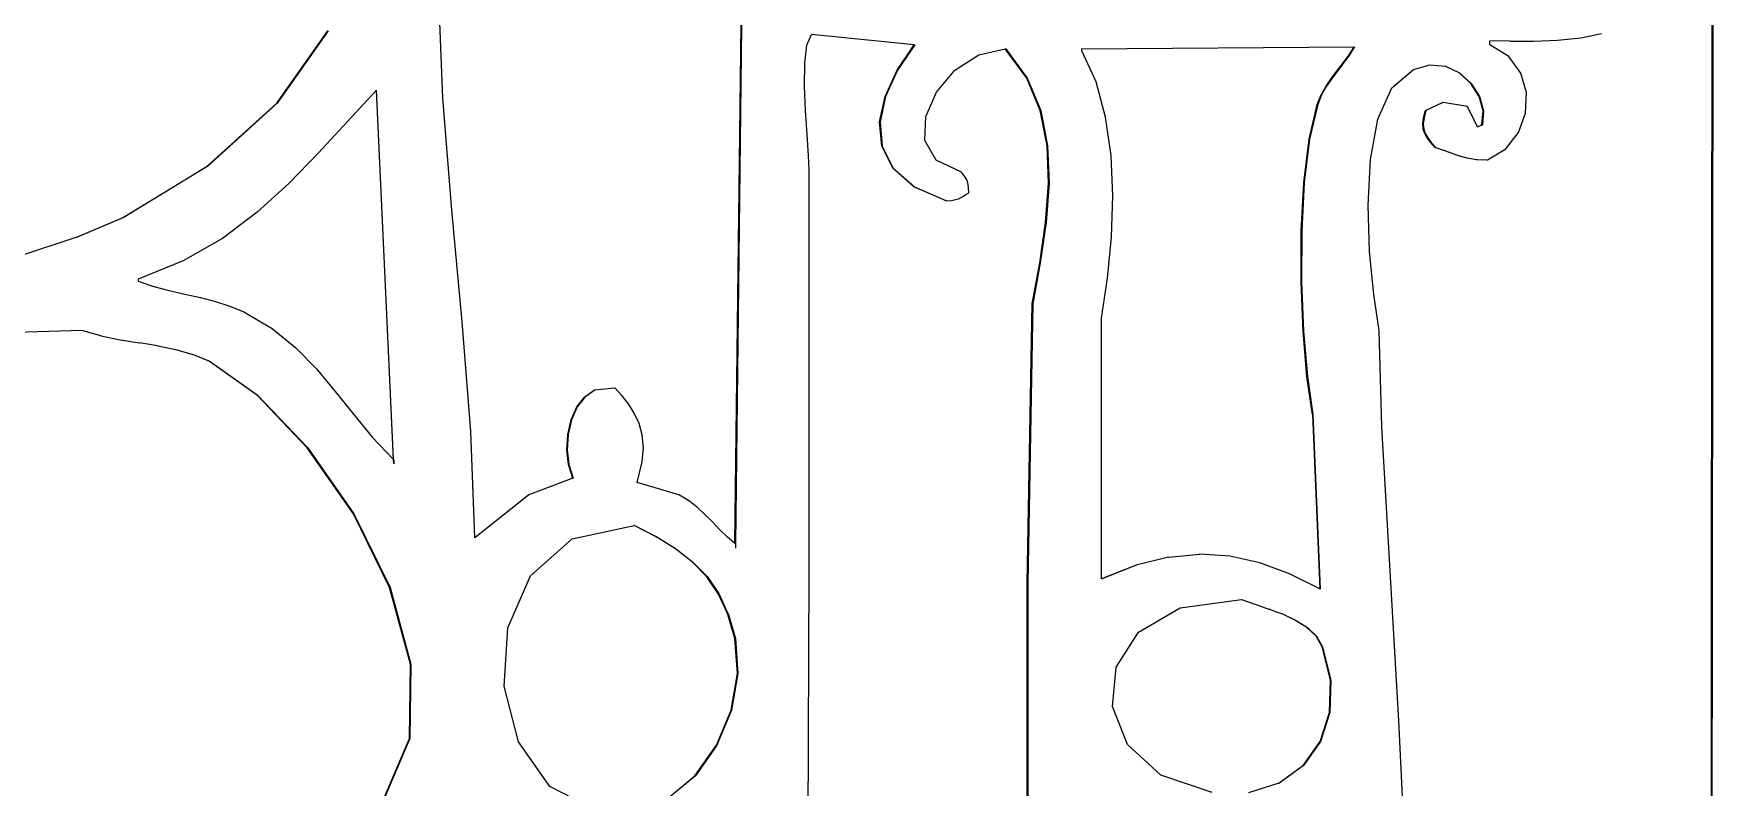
# Model space of a CAD drawing. Header units: inches. Extents: x -343 to 13887, y -13069 to -746.
# Drawn here: x 3413.24 to 3430.19, y -9217.56 to -9209.95 of the extents above; entities that cross this region are included whole.
import ezdxf

# ---------------------------------------------------------------- set-up
doc = ezdxf.new("R2010")
doc.units = ezdxf.units.IN
doc.header["$LTSCALE"] = 17
doc.header["$MEASUREMENT"] = 0
doc.layers.add('OUTLINE', color=1, linetype='Continuous', lineweight=25)

# ---------------------------------------------------------------- blocks, each defined once
blk = doc.blocks.new('fddd')
for p, q in [((-466.319, -3278.755), (-466.306, -3265.055)), ((-466.301, -3265.055), (-466.314, -3278.755)), ((-476.175, -3278.064), (-476.076, -3269.816)), ((-476.071, -3269.814), (-476.17, -3278.068)), ((-479.121, -3273.563), (-479.166, -3272.429)), ((-480.798, -3273.618), (-480.283, -3272.887)), ((-480.278, -3272.887), (-480.793, -3273.618)), ((-475.469, -3273.213), (-475.448, -3273.032)), ((-475.448, -3273.032), (-475.401, -3272.925)), ((-474.365, -3273.029), (-475.401, -3272.925)), ((-474.538, -3273.286), (-474.365, -3273.029)), ((-474.36, -3273.029), (-474.534, -3273.286)), ((-474.365, -3273.029), (-474.36, -3273.029)), ((-468.557, -3273.029), (-468.557, -3272.987)), ((-468.356, -3272.992), (-468.557, -3272.987)), ((-468.366, -3273.146), (-468.557, -3273.029)), ((-468.356, -3272.992), (-468.351, -3272.992)), ((-468.351, -3272.992), (-468.117, -3272.991)), ((-468.117, -3272.991), (-467.873, -3272.981)), ((-467.873, -3272.981), (-467.639, -3272.957)), ((-467.639, -3272.957), (-467.431, -3272.915)), ((-473.955, -3273.286), (-473.715, -3273.129)), ((-473.715, -3273.129), (-473.447, -3273.071)), ((-473.447, -3273.071), (-473.442, -3273.07)), ((-473.23, -3273.364), (-473.447, -3273.071)), ((-473.442, -3273.07), (-473.225, -3273.364)), ((-472.674, -3273.07), (-469.926, -3273.05)), ((-472.674, -3273.091), (-472.674, -3273.07)), ((-472.53, -3273.404), (-472.674, -3273.091)), ((-470.094, -3273.285), (-470.034, -3273.208)), ((-470.029, -3273.208), (-470.089, -3273.285)), ((-470.034, -3273.208), (-469.977, -3273.13)), ((-470.034, -3273.208), (-470.029, -3273.208)), ((-469.972, -3273.13), (-470.029, -3273.208)), ((-469.977, -3273.13), (-469.926, -3273.05)), ((-469.977, -3273.13), (-469.972, -3273.13)), ((-469.921, -3273.05), (-469.972, -3273.13)), ((-469.926, -3273.05), (-469.921, -3273.05)), ((-468.244, -3273.314), (-468.366, -3273.146)), ((-475.472, -3273.442), (-475.469, -3273.213)), ((-474.659, -3273.549), (-474.538, -3273.286)), ((-474.534, -3273.286), (-474.654, -3273.549)), ((-474.538, -3273.286), (-474.534, -3273.286)), ((-474.14, -3273.506), (-473.955, -3273.286)), ((-473.23, -3273.364), (-473.225, -3273.364)), ((-473.093, -3273.692), (-473.23, -3273.364)), ((-473.225, -3273.364), (-473.088, -3273.692)), ((-470.209, -3273.447), (-470.153, -3273.364)), ((-470.149, -3273.364), (-470.205, -3273.447)), ((-470.153, -3273.364), (-470.094, -3273.285)), ((-470.153, -3273.364), (-470.149, -3273.364)), ((-470.089, -3273.285), (-470.149, -3273.364)), ((-470.094, -3273.285), (-470.089, -3273.285)), ((-469.545, -3273.463), (-469.326, -3273.278)), ((-469.326, -3273.278), (-469.162, -3273.23)), ((-469.162, -3273.23), (-469.009, -3273.245)), ((-469.009, -3273.245), (-469.004, -3273.245)), ((-468.866, -3273.313), (-469.009, -3273.245)), ((-469.004, -3273.245), (-468.862, -3273.313)), ((-468.866, -3273.313), (-468.862, -3273.313)), ((-468.749, -3273.418), (-468.866, -3273.313)), ((-468.862, -3273.313), (-468.744, -3273.418)), ((-468.188, -3273.511), (-468.244, -3273.314)), ((-479.795, -3273.49), (-480.085, -3273.803)), ((-479.79, -3273.485), (-479.795, -3273.49)), ((-479.795, -3273.49), (-479.624, -3277.211)), ((-479.619, -3277.216), (-479.79, -3273.485)), ((-475.462, -3273.691), (-475.472, -3273.442)), ((-474.249, -3273.754), (-474.14, -3273.506)), ((-472.434, -3273.76), (-472.53, -3273.404)), ((-470.298, -3273.63), (-470.259, -3273.535)), ((-470.254, -3273.535), (-470.293, -3273.63)), ((-470.259, -3273.535), (-470.209, -3273.447)), ((-470.259, -3273.535), (-470.254, -3273.535)), ((-470.205, -3273.447), (-470.254, -3273.535)), ((-470.209, -3273.447), (-470.205, -3273.447)), ((-469.686, -3273.78), (-469.545, -3273.463)), ((-468.749, -3273.418), (-468.744, -3273.418)), ((-468.665, -3273.549), (-468.749, -3273.418)), ((-468.744, -3273.418), (-468.661, -3273.549)), ((-468.197, -3273.718), (-468.188, -3273.511)), ((-481.5, -3274.254), (-480.798, -3273.618)), ((-480.793, -3273.618), (-481.495, -3274.254)), ((-480.798, -3273.618), (-480.793, -3273.618)), ((-479.03, -3274.699), (-479.121, -3273.563)), ((-475.446, -3273.935), (-475.462, -3273.691)), ((-474.715, -3273.807), (-474.659, -3273.549)), ((-474.654, -3273.549), (-474.71, -3273.807)), ((-474.659, -3273.549), (-474.654, -3273.549)), ((-473.093, -3273.692), (-473.088, -3273.692)), ((-473.024, -3274.048), (-473.093, -3273.692)), ((-473.088, -3273.692), (-473.019, -3274.048)), ((-470.381, -3273.983), (-470.298, -3273.63)), ((-470.293, -3273.63), (-470.377, -3273.983)), ((-470.298, -3273.63), (-470.293, -3273.63)), ((-469.226, -3273.766), (-469.207, -3273.693)), ((-469.202, -3273.693), (-469.221, -3273.766)), ((-469.207, -3273.693), (-469.033, -3273.61)), ((-469.207, -3273.693), (-469.202, -3273.693)), ((-469.03, -3273.61), (-469.202, -3273.693)), ((-469.033, -3273.61), (-469.03, -3273.61)), ((-469.028, -3273.61), (-469.03, -3273.61)), ((-468.781, -3273.651), (-469.028, -3273.61)), ((-468.682, -3273.857), (-468.781, -3273.651)), ((-468.665, -3273.549), (-468.661, -3273.549)), ((-468.625, -3273.694), (-468.665, -3273.549)), ((-468.661, -3273.549), (-468.62, -3273.694)), ((-468.637, -3273.838), (-468.625, -3273.694)), ((-468.62, -3273.694), (-468.632, -3273.838)), ((-468.625, -3273.694), (-468.62, -3273.694)), ((-480.085, -3273.803), (-480.376, -3274.12)), ((-474.715, -3273.807), (-474.71, -3273.807)), ((-474.693, -3274.052), (-474.715, -3273.807)), ((-474.71, -3273.807), (-474.688, -3274.052)), ((-474.257, -3273.994), (-474.249, -3273.754)), ((-472.379, -3274.147), (-472.434, -3273.76)), ((-469.761, -3274.188), (-469.686, -3273.78)), ((-469.233, -3273.827), (-469.226, -3273.766)), ((-469.233, -3273.827), (-469.228, -3273.827)), ((-469.229, -3273.879), (-469.233, -3273.827)), ((-469.229, -3273.879), (-469.224, -3273.879)), ((-469.214, -3273.925), (-469.229, -3273.879)), ((-469.221, -3273.766), (-469.228, -3273.827)), ((-469.228, -3273.827), (-469.224, -3273.879)), ((-469.226, -3273.766), (-469.221, -3273.766)), ((-469.224, -3273.879), (-469.209, -3273.925)), ((-468.682, -3273.857), (-468.637, -3273.838)), ((-468.681, -3273.858), (-468.682, -3273.857)), ((-468.632, -3273.838), (-468.681, -3273.858)), ((-468.637, -3273.838), (-468.632, -3273.838)), ((-468.267, -3273.914), (-468.197, -3273.718)), ((-475.432, -3274.145), (-475.446, -3273.935)), ((-474.693, -3274.052), (-474.688, -3274.052)), ((-474.582, -3274.273), (-474.693, -3274.052)), ((-474.688, -3274.052), (-474.577, -3274.273)), ((-474.145, -3274.193), (-474.257, -3273.994)), ((-473.024, -3274.048), (-473.019, -3274.048)), ((-473.01, -3274.427), (-473.024, -3274.048)), ((-473.019, -3274.048), (-473.005, -3274.427)), ((-470.434, -3274.419), (-470.381, -3273.983)), ((-470.377, -3273.983), (-470.43, -3274.419)), ((-470.381, -3273.983), (-470.377, -3273.983)), ((-469.214, -3273.925), (-469.209, -3273.925)), ((-469.189, -3273.969), (-469.214, -3273.925)), ((-469.209, -3273.925), (-469.184, -3273.969)), ((-469.189, -3273.969), (-469.184, -3273.969)), ((-469.153, -3274.015), (-469.189, -3273.969)), ((-469.184, -3273.969), (-469.148, -3274.015)), ((-469.153, -3274.015), (-469.148, -3274.015)), ((-469.108, -3274.066), (-469.153, -3274.015)), ((-469.148, -3274.015), (-469.103, -3274.066)), ((-468.396, -3274.079), (-468.267, -3273.914)), ((-480.376, -3274.12), (-480.675, -3274.429)), ((-475.426, -3274.294), (-475.432, -3274.145)), ((-473.889, -3274.315), (-474.145, -3274.193)), ((-472.362, -3274.554), (-472.379, -3274.147)), ((-469.785, -3274.647), (-469.761, -3274.188)), ((-469.108, -3274.066), (-469.103, -3274.066)), ((-469.103, -3274.066), (-469.033, -3274.089)), ((-469.033, -3274.089), (-469.029, -3274.089)), ((-469.029, -3274.089), (-468.969, -3274.113)), ((-468.969, -3274.113), (-468.964, -3274.113)), ((-468.964, -3274.113), (-468.907, -3274.135)), ((-468.907, -3274.135), (-468.903, -3274.135)), ((-468.903, -3274.135), (-468.844, -3274.156)), ((-468.844, -3274.156), (-468.839, -3274.156)), ((-468.839, -3274.156), (-468.774, -3274.173)), ((-468.774, -3274.173), (-468.769, -3274.173)), ((-468.769, -3274.173), (-468.69, -3274.185)), ((-468.69, -3274.185), (-468.685, -3274.185)), ((-468.685, -3274.185), (-468.587, -3274.19)), ((-468.587, -3274.19), (-468.582, -3274.19)), ((-468.582, -3274.19), (-468.396, -3274.079)), ((-482.349, -3274.771), (-481.5, -3274.254)), ((-481.495, -3274.254), (-482.345, -3274.771)), ((-481.5, -3274.254), (-481.495, -3274.254)), ((-475.426, -3278.338), (-475.426, -3274.294)), ((-474.582, -3274.273), (-474.577, -3274.273)), ((-474.369, -3274.461), (-474.582, -3274.273)), ((-474.577, -3274.273), (-474.364, -3274.461)), ((-473.869, -3274.341), (-473.889, -3274.315)), ((-473.852, -3274.364), (-473.869, -3274.341)), ((-473.839, -3274.386), (-473.852, -3274.364)), ((-473.829, -3274.41), (-473.839, -3274.386)), ((-480.675, -3274.429), (-480.995, -3274.719)), ((-474.369, -3274.461), (-474.364, -3274.461)), ((-474.042, -3274.605), (-474.369, -3274.461)), ((-474.364, -3274.461), (-474.039, -3274.605)), ((-473.893, -3274.571), (-473.868, -3274.558)), ((-473.868, -3274.558), (-473.843, -3274.541)), ((-473.843, -3274.541), (-473.814, -3274.522)), ((-473.822, -3274.439), (-473.829, -3274.41)), ((-473.817, -3274.475), (-473.822, -3274.439)), ((-473.814, -3274.522), (-473.817, -3274.475)), ((-473.039, -3274.823), (-473.01, -3274.427)), ((-473.005, -3274.427), (-473.034, -3274.823)), ((-473.01, -3274.427), (-473.005, -3274.427)), ((-472.375, -3274.971), (-472.362, -3274.554)), ((-470.46, -3274.909), (-470.434, -3274.419)), ((-470.43, -3274.419), (-470.455, -3274.909)), ((-470.434, -3274.419), (-470.43, -3274.419)), ((-480.995, -3274.719), (-481.347, -3274.983)), ((-478.926, -3275.826), (-479.03, -3274.699)), ((-474.039, -3274.605), (-474.042, -3274.605)), ((-474.039, -3274.605), (-474.038, -3274.605)), ((-474.038, -3274.605), (-473.988, -3274.599)), ((-473.988, -3274.599), (-473.95, -3274.591)), ((-473.95, -3274.591), (-473.919, -3274.582)), ((-473.919, -3274.582), (-473.893, -3274.571)), ((-469.77, -3275.114), (-469.785, -3274.647)), ((-482.817, -3274.97), (-482.349, -3274.771)), ((-482.345, -3274.771), (-482.812, -3274.97)), ((-482.349, -3274.771), (-482.345, -3274.771)), ((-473.098, -3275.23), (-473.039, -3274.823)), ((-473.034, -3274.823), (-473.093, -3275.23)), ((-473.039, -3274.823), (-473.034, -3274.823)), ((-482.817, -3274.97), (-483.404, -3275.167)), ((-482.817, -3274.97), (-482.812, -3274.97)), ((-481.347, -3274.983), (-481.744, -3275.21)), ((-472.415, -3275.385), (-472.375, -3274.971)), ((-470.461, -3275.42), (-470.46, -3274.909)), ((-470.46, -3274.909), (-470.455, -3274.909)), ((-470.455, -3274.909), (-470.457, -3275.42)), ((-481.744, -3275.21), (-482.196, -3275.393)), ((-473.174, -3275.642), (-473.098, -3275.23)), ((-473.093, -3275.23), (-473.17, -3275.642)), ((-473.098, -3275.23), (-473.093, -3275.23)), ((-469.728, -3275.55), (-469.77, -3275.114)), ((-482.196, -3275.393), (-482.196, -3275.414)), ((-472.475, -3275.787), (-472.415, -3275.385)), ((-482.196, -3275.414), (-482.04, -3275.467)), ((-482.04, -3275.467), (-481.882, -3275.51)), ((-481.882, -3275.51), (-481.724, -3275.546)), ((-481.724, -3275.546), (-481.569, -3275.581)), ((-481.569, -3275.581), (-481.417, -3275.619)), ((-470.461, -3275.42), (-470.457, -3275.42)), ((-470.441, -3275.921), (-470.461, -3275.42)), ((-470.457, -3275.42), (-470.436, -3275.921)), ((-469.673, -3275.912), (-469.728, -3275.55)), ((-481.417, -3275.619), (-481.27, -3275.666)), ((-481.27, -3275.666), (-481.13, -3275.725)), ((-481.13, -3275.725), (-480.844, -3275.894)), ((-473.224, -3278.462), (-473.174, -3275.642)), ((-473.17, -3275.642), (-473.219, -3278.462)), ((-473.174, -3275.642), (-473.17, -3275.642)), ((-482.766, -3275.912), (-483.542, -3275.937)), ((-482.573, -3275.967), (-482.766, -3275.912)), ((-480.844, -3275.894), (-480.605, -3276.088)), ((-478.838, -3276.932), (-478.926, -3275.826)), ((-472.475, -3278.419), (-472.475, -3275.787)), ((-470.441, -3275.921), (-470.436, -3275.921)), ((-470.402, -3276.378), (-470.441, -3275.921)), ((-470.436, -3275.921), (-470.397, -3276.378)), ((-469.648, -3276.886), (-469.673, -3275.912)), ((-482.573, -3275.967), (-482.569, -3275.967)), ((-482.569, -3275.967), (-482.378, -3276.007)), ((-482.378, -3276.007), (-482.374, -3276.007)), ((-482.374, -3276.007), (-482.187, -3276.039)), ((-482.187, -3276.039), (-482.182, -3276.039)), ((-482, -3276.069), (-482.182, -3276.039)), ((-482, -3276.069), (-481.996, -3276.069)), ((-481.996, -3276.069), (-481.82, -3276.105)), ((-480.605, -3276.088), (-480.397, -3276.301)), ((-481.82, -3276.105), (-481.815, -3276.105)), ((-481.815, -3276.105), (-481.646, -3276.154)), ((-481.481, -3276.223), (-481.646, -3276.154)), ((-481.646, -3276.154), (-481.642, -3276.154)), ((-481.642, -3276.154), (-481.477, -3276.223)), ((-481.481, -3276.223), (-481.477, -3276.223)), ((-480.996, -3276.566), (-481.481, -3276.223)), ((-481.477, -3276.223), (-480.991, -3276.566)), ((-480.397, -3276.301), (-480.207, -3276.527)), ((-470.348, -3276.762), (-470.402, -3276.378)), ((-470.402, -3276.378), (-470.397, -3276.378)), ((-470.397, -3276.378), (-470.343, -3276.762)), ((-480.491, -3277.097), (-480.996, -3276.566)), ((-480.996, -3276.566), (-480.991, -3276.566)), ((-480.991, -3276.566), (-480.486, -3277.097)), ((-480.207, -3276.527), (-480.023, -3276.759)), ((-477.771, -3276.685), (-477.69, -3276.581)), ((-477.686, -3276.581), (-477.766, -3276.685)), ((-477.69, -3276.581), (-477.588, -3276.513)), ((-477.69, -3276.581), (-477.686, -3276.581)), ((-477.584, -3276.513), (-477.686, -3276.581)), ((-477.588, -3276.513), (-477.584, -3276.513)), ((-477.584, -3276.513), (-477.39, -3276.492)), ((-477.39, -3276.492), (-477.385, -3276.492)), ((-477.317, -3276.568), (-477.385, -3276.492)), ((-477.25, -3276.652), (-477.317, -3276.568)), ((-480.023, -3276.759), (-479.831, -3276.992)), ((-477.828, -3276.815), (-477.771, -3276.685)), ((-477.766, -3276.685), (-477.823, -3276.815)), ((-477.771, -3276.685), (-477.766, -3276.685)), ((-477.19, -3276.746), (-477.25, -3276.652)), ((-477.142, -3276.851), (-477.19, -3276.746)), ((-470.348, -3276.762), (-470.343, -3276.762)), ((-470.348, -3276.762), (-470.273, -3278.522)), ((-470.343, -3276.762), (-470.268, -3278.525)), ((-478.799, -3278.002), (-478.838, -3276.932)), ((-477.861, -3276.962), (-477.828, -3276.815)), ((-477.823, -3276.815), (-477.857, -3276.962)), ((-477.828, -3276.815), (-477.823, -3276.815)), ((-477.109, -3276.967), (-477.142, -3276.851)), ((-469.475, -3279.852), (-469.648, -3276.886)), ((-480.491, -3277.097), (-480.486, -3277.097)), ((-480.025, -3277.762), (-480.491, -3277.097)), ((-480.486, -3277.097), (-480.021, -3277.762)), ((-479.831, -3276.992), (-479.624, -3277.211)), ((-477.87, -3277.116), (-477.861, -3276.962)), ((-477.857, -3276.962), (-477.866, -3277.116)), ((-477.861, -3276.962), (-477.857, -3276.962)), ((-477.112, -3277.239), (-477.098, -3277.096)), ((-477.098, -3277.096), (-477.109, -3276.967)), ((-479.624, -3277.211), (-479.619, -3277.216)), ((-479.619, -3277.216), (-479.617, -3277.218)), ((-479.619, -3277.218), (-479.619, -3277.216)), ((-479.619, -3277.218), (-479.617, -3277.218)), ((-479.617, -3277.26), (-479.619, -3277.218)), ((-479.617, -3277.218), (-479.617, -3277.26)), ((-477.87, -3277.116), (-477.866, -3277.116)), ((-477.854, -3277.266), (-477.87, -3277.116)), ((-477.866, -3277.116), (-477.849, -3277.266)), ((-477.854, -3277.266), (-477.849, -3277.266)), ((-477.811, -3277.405), (-477.854, -3277.266)), ((-477.849, -3277.266), (-477.807, -3277.405)), ((-477.162, -3277.446), (-477.112, -3277.239)), ((-477.811, -3277.405), (-478.253, -3277.571)), ((-477.811, -3277.405), (-477.807, -3277.405)), ((-478.253, -3277.571), (-478.799, -3278.006)), ((-478.799, -3278.002), (-478.258, -3277.571)), ((-478.258, -3277.571), (-478.253, -3277.571)), ((-476.74, -3277.571), (-477.162, -3277.446)), ((-476.642, -3277.629), (-476.74, -3277.571)), ((-480.025, -3277.762), (-480.021, -3277.762)), ((-479.659, -3278.508), (-480.025, -3277.762)), ((-480.021, -3277.762), (-479.654, -3278.508)), ((-476.556, -3277.696), (-476.642, -3277.629)), ((-476.477, -3277.769), (-476.556, -3277.696)), ((-476.402, -3277.845), (-476.477, -3277.769)), ((-477.816, -3278.016), (-477.19, -3277.882)), ((-476.969, -3277.996), (-477.19, -3277.882)), ((-477.19, -3277.882), (-477.187, -3277.882)), ((-477.187, -3277.882), (-476.964, -3277.996)), ((-476.329, -3277.922), (-476.402, -3277.845)), ((-476.252, -3277.997), (-476.329, -3277.922)), ((-478.799, -3278.006), (-478.799, -3278.002)), ((-478.239, -3278.389), (-477.816, -3278.016)), ((-476.773, -3278.117), (-476.969, -3277.996)), ((-476.969, -3277.996), (-476.964, -3277.996)), ((-476.964, -3277.996), (-476.768, -3278.117)), ((-476.773, -3278.117), (-476.768, -3278.117)), ((-476.603, -3278.25), (-476.773, -3278.117)), ((-476.768, -3278.117), (-476.598, -3278.25)), ((-476.175, -3278.064), (-476.252, -3277.997)), ((-476.17, -3278.068), (-476.175, -3278.064)), ((-476.17, -3278.068), (-476.17, -3278.11)), ((-476.458, -3278.401), (-476.603, -3278.25)), ((-476.603, -3278.25), (-476.598, -3278.25)), ((-476.598, -3278.25), (-476.453, -3278.401)), ((-472.125, -3278.283), (-472.475, -3278.421)), ((-472.475, -3278.419), (-472.13, -3278.283)), ((-472.13, -3278.283), (-472.125, -3278.283)), ((-471.801, -3278.201), (-472.125, -3278.283)), ((-471.801, -3278.201), (-471.796, -3278.201)), ((-471.796, -3278.201), (-471.487, -3278.17)), ((-471.487, -3278.17), (-471.485, -3278.171)), ((-471.483, -3278.17), (-471.485, -3278.171)), ((-471.179, -3278.19), (-471.483, -3278.17)), ((-470.879, -3278.258), (-471.179, -3278.19)), ((-470.577, -3278.37), (-470.879, -3278.258)), ((-478.465, -3278.914), (-478.239, -3278.389)), ((-476.458, -3278.401), (-476.453, -3278.401)), ((-476.339, -3278.576), (-476.458, -3278.401)), ((-476.453, -3278.401), (-476.334, -3278.576)), ((-475.451, -3285.638), (-475.426, -3278.338)), ((-473.224, -3278.462), (-473.219, -3278.462)), ((-473.224, -3278.755), (-473.224, -3278.462)), ((-473.219, -3278.462), (-473.219, -3278.755)), ((-472.475, -3278.421), (-472.475, -3278.419)), ((-470.273, -3278.522), (-470.577, -3278.37)), ((-479.659, -3278.508), (-479.654, -3278.508)), ((-479.45, -3279.282), (-479.659, -3278.508)), ((-479.654, -3278.508), (-479.446, -3279.282)), ((-476.339, -3278.576), (-476.334, -3278.576)), ((-476.257, -3278.755), (-476.339, -3278.576)), ((-476.334, -3278.576), (-476.252, -3278.755)), ((-471.681, -3278.711), (-471.062, -3278.628)), ((-471.062, -3278.628), (-470.929, -3278.677)), ((-470.268, -3278.525), (-470.273, -3278.522)), ((-476.245, -3278.781), (-476.257, -3278.755)), ((-476.252, -3278.755), (-476.257, -3278.755)), ((-476.252, -3278.755), (-476.24, -3278.781)), ((-476.175, -3279.022), (-476.245, -3278.781)), ((-476.245, -3278.781), (-476.24, -3278.781)), ((-476.24, -3278.781), (-476.17, -3279.022)), ((-473.219, -3278.755), (-473.224, -3278.755)), ((-473.224, -3281.283), (-473.224, -3278.755)), ((-473.219, -3278.755), (-473.219, -3281.283)), ((-472.102, -3278.959), (-471.681, -3278.711)), ((-470.929, -3278.677), (-470.924, -3278.677)), ((-470.924, -3278.677), (-470.786, -3278.726)), ((-470.786, -3278.726), (-470.782, -3278.726)), ((-470.71, -3278.755), (-470.782, -3278.726)), ((-470.705, -3278.755), (-470.71, -3278.755)), ((-470.647, -3278.778), (-470.705, -3278.755)), ((-470.647, -3278.778), (-470.642, -3278.778)), ((-470.517, -3278.839), (-470.647, -3278.778)), ((-470.642, -3278.778), (-470.512, -3278.839)), ((-466.33, -3290.396), (-466.319, -3278.755)), ((-466.314, -3278.755), (-466.326, -3290.408)), ((-466.314, -3278.755), (-466.319, -3278.755)), ((-478.502, -3279.502), (-478.465, -3278.914)), ((-472.329, -3279.312), (-472.102, -3278.959)), ((-470.517, -3278.839), (-470.512, -3278.839)), ((-470.402, -3278.911), (-470.517, -3278.839)), ((-470.512, -3278.839), (-470.397, -3278.911)), ((-470.311, -3278.999), (-470.402, -3278.911)), ((-470.402, -3278.911), (-470.397, -3278.911)), ((-470.397, -3278.911), (-470.306, -3278.999)), ((-476.175, -3279.022), (-476.17, -3279.022)), ((-476.149, -3279.377), (-476.175, -3279.022)), ((-476.17, -3279.022), (-476.144, -3279.377)), ((-470.248, -3279.105), (-470.311, -3278.999)), ((-470.311, -3278.999), (-470.306, -3278.999)), ((-470.306, -3278.999), (-470.244, -3279.105)), ((-470.165, -3279.444), (-470.248, -3279.105)), ((-470.248, -3279.105), (-470.244, -3279.105)), ((-470.244, -3279.105), (-470.161, -3279.444)), ((-479.46, -3280.031), (-479.45, -3279.282)), ((-479.446, -3279.282), (-479.455, -3280.031)), ((-479.45, -3279.282), (-479.446, -3279.282)), ((-476.214, -3279.746), (-476.149, -3279.377)), ((-476.144, -3279.377), (-476.209, -3279.746)), ((-476.149, -3279.377), (-476.144, -3279.377)), ((-472.365, -3279.71), (-472.329, -3279.312)), ((-470.174, -3279.768), (-470.165, -3279.444)), ((-470.161, -3279.444), (-470.17, -3279.768)), ((-470.165, -3279.444), (-470.161, -3279.444)), ((-478.358, -3280.065), (-478.502, -3279.502)), ((-476.361, -3280.099), (-476.214, -3279.746)), ((-476.209, -3279.746), (-476.356, -3280.099)), ((-476.214, -3279.746), (-476.209, -3279.746)), ((-472.213, -3280.093), (-472.365, -3279.71)), ((-470.269, -3280.061), (-470.174, -3279.768)), ((-470.17, -3279.768), (-470.264, -3280.061)), ((-470.174, -3279.768), (-470.17, -3279.768)), ((-469.48, -3279.853), (-469.48, -3279.854)), ((-469.376, -3281.864), (-469.475, -3279.852)), ((-479.746, -3280.702), (-479.46, -3280.031)), ((-479.455, -3280.031), (-479.741, -3280.702)), ((-479.46, -3280.031), (-479.455, -3280.031)), ((-478.041, -3280.515), (-478.358, -3280.065)), ((-476.579, -3280.408), (-476.361, -3280.099)), ((-476.356, -3280.099), (-476.574, -3280.408)), ((-476.361, -3280.099), (-476.356, -3280.099)), ((-471.877, -3280.402), (-472.213, -3280.093)), ((-470.442, -3280.305), (-470.269, -3280.061)), ((-470.264, -3280.061), (-470.437, -3280.305)), ((-470.269, -3280.061), (-470.264, -3280.061)), ((-470.687, -3280.484), (-470.442, -3280.305)), ((-470.437, -3280.305), (-470.682, -3280.484)), ((-470.442, -3280.305), (-470.437, -3280.305)), ((-476.859, -3280.641), (-476.579, -3280.408)), ((-476.574, -3280.408), (-476.854, -3280.641)), ((-476.579, -3280.408), (-476.574, -3280.408)), ((-471.359, -3280.578), (-471.877, -3280.402)), ((-470.687, -3280.484), (-470.992, -3280.58)), ((-470.687, -3280.484), (-470.682, -3280.484)), ((-477.559, -3280.764), (-478.041, -3280.515))]:
    blk.add_line(p, q)

msp = doc.modelspace()

# ---------------------------------------------------------------- block references
at = {"layer": 'OUTLINE'}
msp.add_blockref('fddd', (3896.495, -5937.038), dxfattribs=at)

doc.saveas('drawing.dxf')
